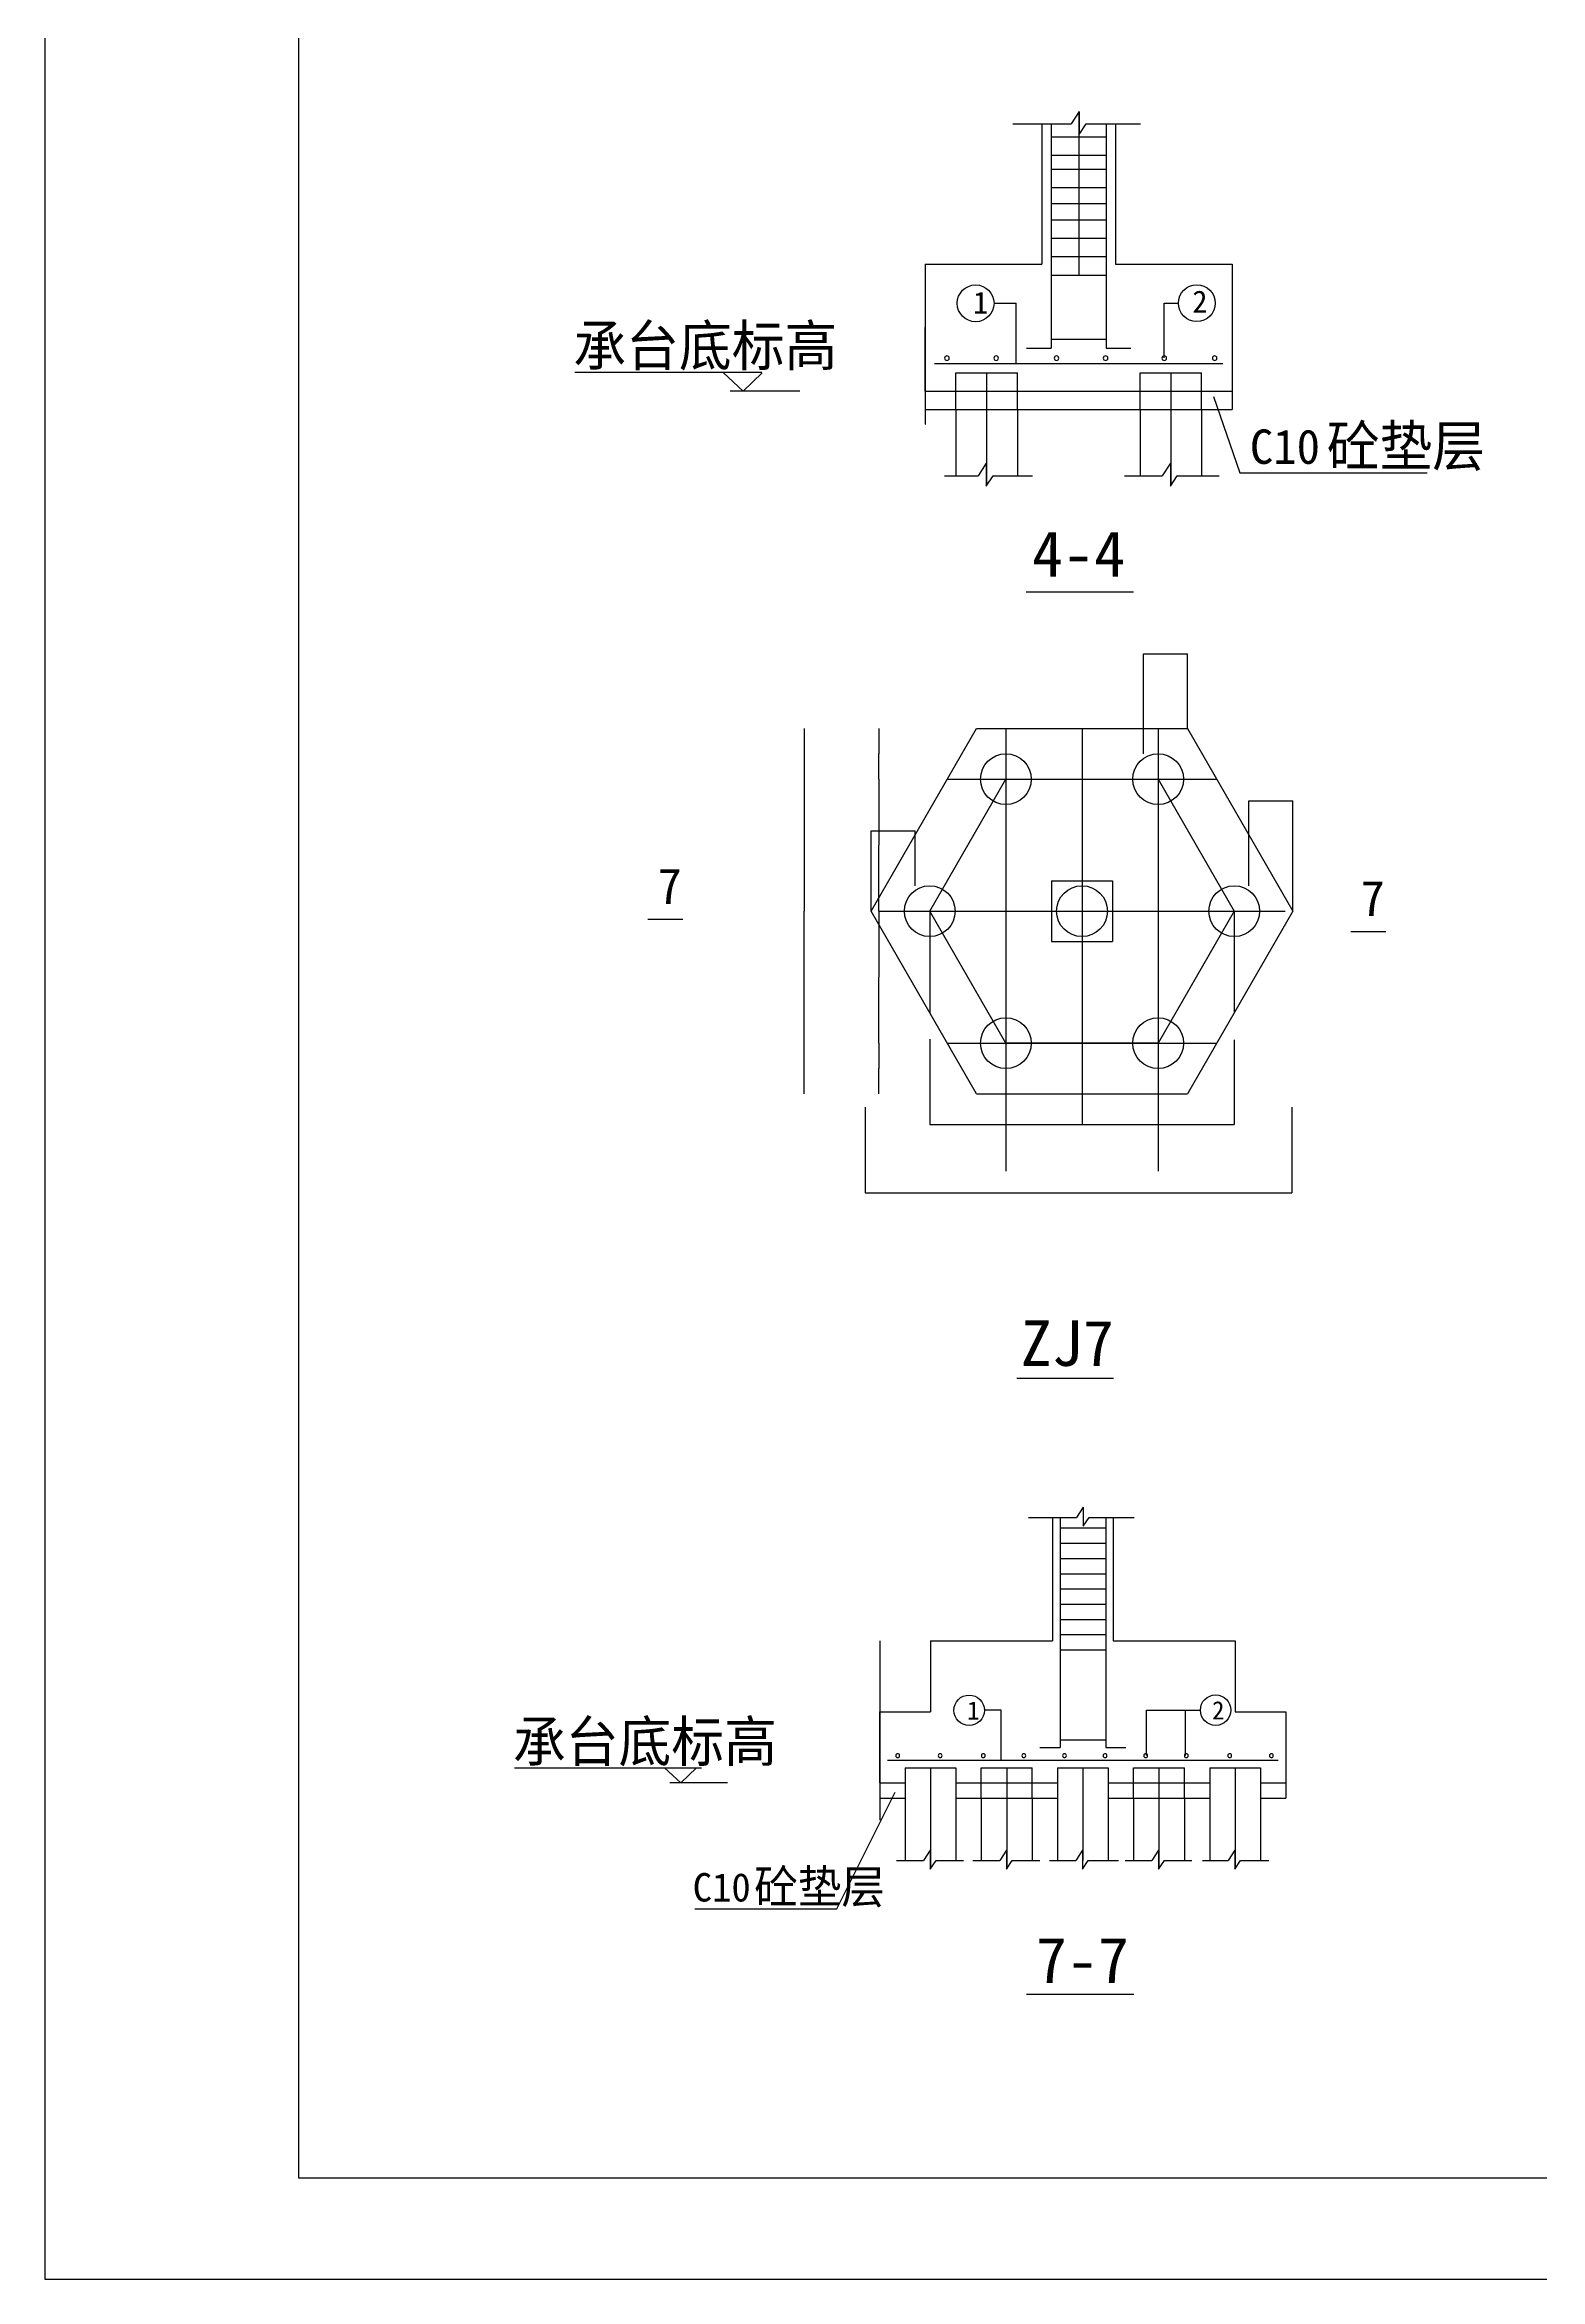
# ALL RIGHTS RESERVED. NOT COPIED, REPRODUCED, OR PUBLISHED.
# Model space of a CAD drawing. Header units: metres. Extents: x 5647 to 71511, y 8406 to 50306.
# Drawn here: x 5647 to 20389, y 8406 to 30428 of the extents above; entities that cross this region are included whole.
import ezdxf

# ---------------------------------------------------------------- set-up
doc = ezdxf.new("R2010")
doc.units = ezdxf.units.M
for name, color, linetype in [('AXIS', 7, 'Continuous'), ('CCX', 7, 'Continuous'), ('HZ', 2, 'Continuous'), ('LI', 7, 'Continuous'), ('LIS', 2, 'Continuous'), ('LT', 7, 'Continuous'), ('LTX', 7, 'Continuous'), ('STEEL', 4, 'Continuous'), ('TXT', 7, 'Continuous'), ('ZU', 2, 'Continuous')]:
    doc.layers.add(name, color=color, linetype=linetype)
doc.dimstyles.get("Standard").update_dxf_attribs({"dimtxt": 2.5, "dimasz": 2.5, "dimexe": 1.25, "dimexo": 0.625, "dimtad": 1, "dimcen": 2.5, "dimazin": 3, "dimtfac": 1, "dimtmove": 0, "dimatfit": 3})

# ---------------------------------------------------------------- blocks, each defined once
blk = doc.blocks.new('_CLOSEDFILLED')
at = {"color": 0, "linetype": 'BYBLOCK'}
blk.add_solid([(-1, 0), (0, 0), (-1, 0)], dxfattribs=at)
blk = doc.blocks.new('*D7')
for p, q in [((13132.09, 23689.57), (13132.09, 21888.64)), ((13131.84, 21888.64), (13131.59, 21888.64)), ((13132.09, 20087.71), (13132.09, 21888.64)), ((13132.09, 21888.64), (13132.09, 21888.64)), ((13132.34, 21888.64), (13132.59, 21888.64))]:
    blk.add_line(p, q)
at = {"layer": 'Defpoints'}
for p in [(13132.09, 23689.57), (13132.09, 21888.64), (13132.09, 20087.71)]:
    blk.add_point(p, dxfattribs=at)
at = {"xscale": 0.25, "yscale": 0.25}
blk.add_blockref('_CLOSEDFILLED', (13132.09, 21888.64), dxfattribs=at)
at = {"xscale": 0.25, "yscale": 0.25, "rotation": 180}
blk.add_blockref('_CLOSEDFILLED', (13132.09, 21888.64), dxfattribs=at)
at = {"insert": (13132.09, 21889.765), "char_height": 1, "attachment_point": 5}
blk.add_mtext('3600', dxfattribs=at)
blk = doc.blocks.new('*D9')
for p, q in [((13735.41, 19958.7), (13735.41, 19114.53)), ((17941.12, 19958.7), (17941.12, 19114.53)), ((13735.66, 19114.53), (15836.265, 19114.53)), ((15840.265, 19114.53), (17940.87, 19114.53))]:
    blk.add_line(p, q)
at = {"layer": 'Defpoints'}
for p in [(13735.41, 19958.7), (17941.12, 19958.7), (13735.41, 19114.53)]:
    blk.add_point(p, dxfattribs=at)
at = {"xscale": 0.25, "yscale": 0.25, "rotation": 180}
blk.add_blockref('_CLOSEDFILLED', (13735.41, 19114.53), dxfattribs=at)
at = {"xscale": 0.25, "yscale": 0.25}
blk.add_blockref('_CLOSEDFILLED', (17941.12, 19114.53), dxfattribs=at)
at = {"insert": (15838.265, 19114.53), "char_height": 1, "attachment_point": 5}
blk.add_mtext('4200', dxfattribs=at)
blk = doc.blocks.new('*D55')
for p, q in [((14326.57, 27482.79), (14326.32, 27482.79)), ((14326.82, 27195.24), (14326.82, 27482.79)), ((14326.82, 27285.97), (14326.82, 27482.79)), ((14326.82, 27482.79), (14326.82, 27482.79)), ((14327.07, 27482.79), (14327.32, 27482.79))]:
    blk.add_line(p, q)
at = {"layer": 'Defpoints'}
for p in [(14326.82, 27482.79), (14326.82, 27285.97), (14326.82, 27195.24)]:
    blk.add_point(p, dxfattribs=at)
at = {"layer": 'CCX', "xscale": 0.25, "yscale": 0.25}
blk.add_blockref('_CLOSEDFILLED', (14326.82, 27482.79), dxfattribs=at)
at = {"layer": 'CCX', "xscale": 0.25, "yscale": 0.25, "rotation": 180}
blk.add_blockref('_CLOSEDFILLED', (14326.82, 27482.79), dxfattribs=at)
at = {"layer": 'CCX', "insert": (14326.82, 27483.915), "char_height": 1, "attachment_point": 5}
blk.add_mtext('40', dxfattribs=at)
blk = doc.blocks.new('*D56')
for p, q in [((14326.82, 27013.78), (14326.82, 26686.35)), ((14326.57, 26686.35), (14326.32, 26686.35)), ((14326.82, 26832.32), (14326.82, 26686.35)), ((14326.82, 26686.35), (14326.82, 26686.35)), ((14327.07, 26686.35), (14327.32, 26686.35))]:
    blk.add_line(p, q)
at = {"layer": 'Defpoints'}
for p in [(14326.82, 27013.78), (14326.82, 26832.32), (14326.82, 26686.35)]:
    blk.add_point(p, dxfattribs=at)
at = {"layer": 'CCX', "xscale": 0.25, "yscale": 0.25}
blk.add_blockref('_CLOSEDFILLED', (14326.82, 26686.35), dxfattribs=at)
at = {"layer": 'CCX', "xscale": 0.25, "yscale": 0.25, "rotation": 180}
blk.add_blockref('_CLOSEDFILLED', (14326.82, 26686.35), dxfattribs=at)
at = {"layer": 'CCX', "insert": (14326.82, 26687.475), "char_height": 1, "attachment_point": 5}
blk.add_mtext('80', dxfattribs=at)
blk = doc.blocks.new('*D57')
for p, q in [((14326.57, 27112.53), (14326.32, 27112.53)), ((14326.82, 27195.24), (14326.82, 27112.53)), ((14326.82, 27013.78), (14326.82, 27112.53)), ((14326.82, 27112.53), (14326.82, 27112.53)), ((14327.07, 27112.53), (14327.32, 27112.53))]:
    blk.add_line(p, q)
at = {"layer": 'Defpoints'}
for p in [(14326.82, 27195.24), (14326.82, 27112.53), (14326.82, 27013.78)]:
    blk.add_point(p, dxfattribs=at)
at = {"layer": 'CCX', "xscale": 0.25, "yscale": 0.25}
blk.add_blockref('_CLOSEDFILLED', (14326.82, 27112.53), dxfattribs=at)
at = {"layer": 'CCX', "xscale": 0.25, "yscale": 0.25, "rotation": 180}
blk.add_blockref('_CLOSEDFILLED', (14326.82, 27112.53), dxfattribs=at)
at = {"layer": 'CCX', "insert": (14326.82, 27113.655), "char_height": 1, "attachment_point": 5}
blk.add_mtext('100', dxfattribs=at)
blk = doc.blocks.new('*D64')
for p, q in [((14326.82, 28265.28), (14326.82, 27639.53)), ((14326.57, 27639.53), (14326.32, 27639.53)), ((14326.82, 27013.78), (14326.82, 27639.53)), ((14326.82, 27639.53), (14326.82, 27639.53)), ((14327.07, 27639.53), (14327.32, 27639.53))]:
    blk.add_line(p, q)
at = {"layer": 'Defpoints'}
for p in [(14326.82, 28265.28), (14326.82, 27639.53), (14326.82, 27013.78)]:
    blk.add_point(p, dxfattribs=at)
at = {"layer": 'CCX', "xscale": 0.25, "yscale": 0.25}
blk.add_blockref('_CLOSEDFILLED', (14326.82, 27639.53), dxfattribs=at)
at = {"layer": 'CCX', "xscale": 0.25, "yscale": 0.25, "rotation": 180}
blk.add_blockref('_CLOSEDFILLED', (14326.82, 27639.53), dxfattribs=at)
at = {"layer": 'CCX', "insert": (14326.82, 27640.655), "char_height": 1, "attachment_point": 5}
blk.add_mtext('H', dxfattribs=at)
blk = doc.blocks.new('*D73')
for p, q in [((13870.4, 23689.57), (13870.4, 23439.44)), ((13870.15, 23439.44), (13869.9, 23439.44)), ((13870.4, 23189.31), (13870.4, 23439.44)), ((13870.4, 23439.44), (13870.4, 23439.44)), ((13870.65, 23439.44), (13870.9, 23439.44))]:
    blk.add_line(p, q)
at = {"layer": 'Defpoints'}
for p in [(13870.4, 23689.57), (13870.4, 23439.44), (13870.4, 23189.31)]:
    blk.add_point(p, dxfattribs=at)
at = {"layer": 'CCX', "xscale": 0.25, "yscale": 0.25}
blk.add_blockref('_CLOSEDFILLED', (13870.4, 23439.44), dxfattribs=at)
at = {"layer": 'CCX', "xscale": 0.25, "yscale": 0.25, "rotation": 180}
blk.add_blockref('_CLOSEDFILLED', (13870.4, 23439.44), dxfattribs=at)
at = {"layer": 'CCX', "insert": (13870.4, 23440.565), "char_height": 1, "attachment_point": 5}
blk.add_mtext('500', dxfattribs=at)
blk = doc.blocks.new('*D74')
for p, q in [((16477.44, 23439.58), (16477.44, 24423.74)), ((16477.69, 24423.74), (16692.595, 24423.74)), ((16695.595, 24423.74), (16910.5, 24423.74)), ((16910.75, 23689.57), (16910.75, 24423.74))]:
    blk.add_line(p, q)
at = {"layer": 'Defpoints'}
for p in [(16477.44, 24423.74), (16910.75, 23689.57), (16477.44, 23439.58)]:
    blk.add_point(p, dxfattribs=at)
at = {"layer": 'CCX', "xscale": 0.25, "yscale": 0.25, "rotation": 180}
blk.add_blockref('_CLOSEDFILLED', (16477.44, 24423.74), dxfattribs=at)
at = {"layer": 'CCX', "xscale": 0.25, "yscale": 0.25}
blk.add_blockref('_CLOSEDFILLED', (16910.75, 24423.74), dxfattribs=at)
at = {"layer": 'CCX', "insert": (16694.095, 24423.74), "char_height": 1, "attachment_point": 5}
blk.add_mtext('500', dxfattribs=at)
blk = doc.blocks.new('*D75')
for p, q in [((13793.11, 21888.64), (13793.11, 22680.1)), ((13793.36, 22680.1), (14008.27, 22680.1)), ((14011.27, 22680.1), (14226.18, 22680.1)), ((14226.43, 22138.63), (14226.43, 22680.1))]:
    blk.add_line(p, q)
at = {"layer": 'Defpoints'}
for p in [(13793.11, 22680.1), (14226.43, 22138.63), (13793.11, 21888.64)]:
    blk.add_point(p, dxfattribs=at)
at = {"layer": 'CCX', "xscale": 0.25, "yscale": 0.25, "rotation": 180}
blk.add_blockref('_CLOSEDFILLED', (13793.11, 22680.1), dxfattribs=at)
at = {"layer": 'CCX', "xscale": 0.25, "yscale": 0.25}
blk.add_blockref('_CLOSEDFILLED', (14226.43, 22680.1), dxfattribs=at)
at = {"layer": 'CCX', "insert": (14009.77, 22680.1), "char_height": 1, "attachment_point": 5}
blk.add_mtext('500', dxfattribs=at)
blk = doc.blocks.new('*D76')
for p, q in [((13870.4, 23189.31), (13870.4, 22538.98)), ((13870.15, 22538.98), (13869.9, 22538.98)), ((13870.4, 21888.64), (13870.4, 22538.98)), ((13870.4, 22538.98), (13870.4, 22538.98)), ((13870.65, 22538.98), (13870.9, 22538.98))]:
    blk.add_line(p, q)
at = {"layer": 'Defpoints'}
for p in [(13870.4, 23189.31), (13870.4, 22538.98), (13870.4, 21888.64)]:
    blk.add_point(p, dxfattribs=at)
at = {"layer": 'CCX', "xscale": 0.25, "yscale": 0.25}
blk.add_blockref('_CLOSEDFILLED', (13870.4, 22538.98), dxfattribs=at)
at = {"layer": 'CCX', "xscale": 0.25, "yscale": 0.25, "rotation": 180}
blk.add_blockref('_CLOSEDFILLED', (13870.4, 22538.98), dxfattribs=at)
at = {"layer": 'CCX', "insert": (13870.4, 22540.105), "char_height": 1, "attachment_point": 5}
blk.add_mtext('1300', dxfattribs=at)
blk = doc.blocks.new('*D77')
for p, q in [((17516.44, 22138.63), (17516.44, 22975.02)), ((17516.69, 22975.02), (17731.595, 22975.02)), ((17734.595, 22975.02), (17949.5, 22975.02)), ((17949.75, 21888.64), (17949.75, 22975.02))]:
    blk.add_line(p, q)
at = {"layer": 'Defpoints'}
for p in [(17516.44, 22975.02), (17516.44, 22138.63), (17949.75, 21888.64)]:
    blk.add_point(p, dxfattribs=at)
at = {"layer": 'CCX', "xscale": 0.25, "yscale": 0.25, "rotation": 180}
blk.add_blockref('_CLOSEDFILLED', (17516.44, 22975.02), dxfattribs=at)
at = {"layer": 'CCX', "xscale": 0.25, "yscale": 0.25}
blk.add_blockref('_CLOSEDFILLED', (17949.75, 22975.02), dxfattribs=at)
at = {"layer": 'CCX', "insert": (17733.095, 22975.02), "char_height": 1, "attachment_point": 5}
blk.add_mtext('500', dxfattribs=at)
blk = doc.blocks.new('*D84')
for p, q in [((15121.04, 20087.71), (15121.04, 19787.86)), ((15871.43, 20087.71), (15871.43, 19787.86)), ((15121.29, 19787.86), (15494.735, 19787.86)), ((15497.735, 19787.86), (15871.18, 19787.86))]:
    blk.add_line(p, q)
at = {"layer": 'Defpoints'}
for p in [(15121.04, 20087.71), (15871.43, 20087.71), (15121.04, 19787.86)]:
    blk.add_point(p, dxfattribs=at)
at = {"layer": 'CCX', "xscale": 0.25, "yscale": 0.25, "rotation": 180}
blk.add_blockref('_CLOSEDFILLED', (15121.04, 19787.86), dxfattribs=at)
at = {"layer": 'CCX', "xscale": 0.25, "yscale": 0.25}
blk.add_blockref('_CLOSEDFILLED', (15871.43, 19787.86), dxfattribs=at)
at = {"layer": 'CCX', "insert": (15496.235, 19787.86), "char_height": 1, "attachment_point": 5}
blk.add_mtext('750', dxfattribs=at)
blk = doc.blocks.new('*D85')
for p, q in [((15871.43, 20087.71), (15871.43, 19787.86)), ((16621.82, 20087.71), (16621.82, 19787.86)), ((15871.68, 19787.86), (16245.125, 19787.86)), ((16248.125, 19787.86), (16621.57, 19787.86))]:
    blk.add_line(p, q)
at = {"layer": 'Defpoints'}
for p in [(15871.43, 20087.71), (16621.82, 20087.71), (15871.43, 19787.86)]:
    blk.add_point(p, dxfattribs=at)
at = {"layer": 'CCX', "xscale": 0.25, "yscale": 0.25, "rotation": 180}
blk.add_blockref('_CLOSEDFILLED', (15871.43, 19787.86), dxfattribs=at)
at = {"layer": 'CCX', "xscale": 0.25, "yscale": 0.25}
blk.add_blockref('_CLOSEDFILLED', (16621.82, 19787.86), dxfattribs=at)
at = {"layer": 'CCX', "insert": (16246.625, 19787.86), "char_height": 1, "attachment_point": 5}
blk.add_mtext('750', dxfattribs=at)
blk = doc.blocks.new('*D91')
for p, q in [((13870.4, 21888.64), (13870.4, 21238.3)), ((13870.15, 21238.3), (13869.9, 21238.3)), ((13870.4, 20587.97), (13870.4, 21238.3)), ((13870.4, 21238.3), (13870.4, 21238.3)), ((13870.65, 21238.3), (13870.9, 21238.3))]:
    blk.add_line(p, q)
at = {"layer": 'Defpoints'}
for p in [(13870.4, 21888.64), (13870.4, 21238.3), (13870.4, 20587.97)]:
    blk.add_point(p, dxfattribs=at)
at = {"layer": 'CCX', "xscale": 0.25, "yscale": 0.25}
blk.add_blockref('_CLOSEDFILLED', (13870.4, 21238.3), dxfattribs=at)
at = {"layer": 'CCX', "xscale": 0.25, "yscale": 0.25, "rotation": 180}
blk.add_blockref('_CLOSEDFILLED', (13870.4, 21238.3), dxfattribs=at)
at = {"layer": 'CCX', "insert": (13870.4, 21239.425), "char_height": 1, "attachment_point": 5}
blk.add_mtext('1300', dxfattribs=at)
blk = doc.blocks.new('*D92')
for p, q in [((13870.4, 20587.97), (13870.4, 20337.84)), ((13870.15, 20337.84), (13869.9, 20337.84)), ((13870.4, 20087.71), (13870.4, 20337.84)), ((13870.4, 20337.84), (13870.4, 20337.84)), ((13870.65, 20337.84), (13870.9, 20337.84))]:
    blk.add_line(p, q)
at = {"layer": 'Defpoints'}
for p in [(13870.4, 20587.97), (13870.4, 20337.84), (13870.4, 20087.71)]:
    blk.add_point(p, dxfattribs=at)
at = {"layer": 'CCX', "xscale": 0.25, "yscale": 0.25}
blk.add_blockref('_CLOSEDFILLED', (13870.4, 20337.84), dxfattribs=at)
at = {"layer": 'CCX', "xscale": 0.25, "yscale": 0.25, "rotation": 180}
blk.add_blockref('_CLOSEDFILLED', (13870.4, 20337.84), dxfattribs=at)
at = {"layer": 'CCX', "insert": (13870.4, 20338.965), "char_height": 1, "attachment_point": 5}
blk.add_mtext('500', dxfattribs=at)
blk = doc.blocks.new('*D93')
for p, q in [((14370.65, 20627.04), (14370.65, 19787.86)), ((15121.04, 20087.71), (15121.04, 19787.86)), ((14370.9, 19787.86), (14744.345, 19787.86)), ((14747.345, 19787.86), (15120.79, 19787.86))]:
    blk.add_line(p, q)
at = {"layer": 'Defpoints'}
for p in [(14370.65, 20627.04), (15121.04, 20087.71), (14370.65, 19787.86)]:
    blk.add_point(p, dxfattribs=at)
at = {"layer": 'CCX', "xscale": 0.25, "yscale": 0.25, "rotation": 180}
blk.add_blockref('_CLOSEDFILLED', (14370.65, 19787.86), dxfattribs=at)
at = {"layer": 'CCX', "xscale": 0.25, "yscale": 0.25}
blk.add_blockref('_CLOSEDFILLED', (15121.04, 19787.86), dxfattribs=at)
at = {"layer": 'CCX', "insert": (14745.845, 19787.86), "char_height": 1, "attachment_point": 5}
blk.add_mtext('600', dxfattribs=at)
blk = doc.blocks.new('*D94')
for p, q in [((17372.21, 20620.15), (17372.21, 19787.86)), ((16621.82, 20087.71), (16621.82, 19787.86)), ((16622.07, 19787.86), (16995.515, 19787.86)), ((16998.515, 19787.86), (17371.96, 19787.86))]:
    blk.add_line(p, q)
at = {"layer": 'Defpoints'}
for p in [(17372.21, 20620.15), (16621.82, 20087.71), (16621.82, 19787.86)]:
    blk.add_point(p, dxfattribs=at)
at = {"layer": 'CCX', "xscale": 0.25, "yscale": 0.25, "rotation": 180}
blk.add_blockref('_CLOSEDFILLED', (16621.82, 19787.86), dxfattribs=at)
at = {"layer": 'CCX', "xscale": 0.25, "yscale": 0.25}
blk.add_blockref('_CLOSEDFILLED', (17372.21, 19787.86), dxfattribs=at)
at = {"layer": 'CCX', "insert": (16997.015, 19787.86), "char_height": 1, "attachment_point": 5}
blk.add_mtext('600', dxfattribs=at)
blk = doc.blocks.new('*D123')
for p, q in [((13878.65, 14698.64), (13878.65, 13998.27)), ((13878.4, 13998.27), (13878.15, 13998.27)), ((13878.65, 13297.91), (13878.65, 13998.27)), ((13878.65, 13998.27), (13878.65, 13998.27)), ((13878.9, 13998.27), (13879.15, 13998.27))]:
    blk.add_line(p, q)
at = {"layer": 'Defpoints'}
for p in [(13878.65, 14698.64), (13878.65, 13998.27), (13878.65, 13297.91)]:
    blk.add_point(p, dxfattribs=at)
at = {"layer": 'CCX', "xscale": 0.25, "yscale": 0.25}
blk.add_blockref('_CLOSEDFILLED', (13878.65, 13998.27), dxfattribs=at)
at = {"layer": 'CCX', "xscale": 0.25, "yscale": 0.25, "rotation": 180}
blk.add_blockref('_CLOSEDFILLED', (13878.65, 13998.27), dxfattribs=at)
at = {"layer": 'CCX', "insert": (13878.65, 13999.395), "char_height": 1, "attachment_point": 5}
blk.add_mtext('H', dxfattribs=at)
blk = doc.blocks.new('*D124')
for p, q in [((13878.65, 13297.91), (13878.65, 12931.63)), ((13878.65, 13147.83), (13878.65, 12931.63)), ((13878.4, 12931.63), (13878.15, 12931.63)), ((13878.65, 12931.63), (13878.65, 12931.63)), ((13878.9, 12931.63), (13879.15, 12931.63))]:
    blk.add_line(p, q)
at = {"layer": 'Defpoints'}
for p in [(13878.65, 13297.91), (13878.65, 13147.83), (13878.65, 12931.63)]:
    blk.add_point(p, dxfattribs=at)
at = {"layer": 'CCX', "xscale": 0.25, "yscale": 0.25}
blk.add_blockref('_CLOSEDFILLED', (13878.65, 12931.63), dxfattribs=at)
at = {"layer": 'CCX', "xscale": 0.25, "yscale": 0.25, "rotation": 180}
blk.add_blockref('_CLOSEDFILLED', (13878.65, 12931.63), dxfattribs=at)
at = {"layer": 'CCX', "insert": (13878.65, 12932.755), "char_height": 1, "attachment_point": 5}
blk.add_mtext('80', dxfattribs=at)
blk = doc.blocks.new('*D125')
for p, q in [((13878.65, 13447.99), (13878.65, 13386.19)), ((13878.4, 13386.19), (13878.15, 13386.19)), ((13878.65, 13297.91), (13878.65, 13386.19)), ((13878.65, 13386.19), (13878.65, 13386.19)), ((13878.9, 13386.19), (13879.15, 13386.19))]:
    blk.add_line(p, q)
at = {"layer": 'Defpoints'}
for p in [(13878.65, 13447.99), (13878.65, 13386.19), (13878.65, 13297.91)]:
    blk.add_point(p, dxfattribs=at)
at = {"layer": 'CCX', "xscale": 0.25, "yscale": 0.25}
blk.add_blockref('_CLOSEDFILLED', (13878.65, 13386.19), dxfattribs=at)
at = {"layer": 'CCX', "xscale": 0.25, "yscale": 0.25, "rotation": 180}
blk.add_blockref('_CLOSEDFILLED', (13878.65, 13386.19), dxfattribs=at)
at = {"layer": 'CCX', "insert": (13878.65, 13387.315), "char_height": 1, "attachment_point": 5}
blk.add_mtext('100', dxfattribs=at)
blk = doc.blocks.new('*D126')
for p, q in [((13878.4, 13685.26), (13878.15, 13685.26)), ((13878.65, 13447.99), (13878.65, 13685.26)), ((13878.65, 13523.03), (13878.65, 13685.26)), ((13878.65, 13685.26), (13878.65, 13685.26)), ((13878.9, 13685.26), (13879.15, 13685.26))]:
    blk.add_line(p, q)
at = {"layer": 'Defpoints'}
for p in [(13878.65, 13685.26), (13878.65, 13523.03), (13878.65, 13447.99)]:
    blk.add_point(p, dxfattribs=at)
at = {"layer": 'CCX', "xscale": 0.25, "yscale": 0.25}
blk.add_blockref('_CLOSEDFILLED', (13878.65, 13685.26), dxfattribs=at)
at = {"layer": 'CCX', "xscale": 0.25, "yscale": 0.25, "rotation": 180}
blk.add_blockref('_CLOSEDFILLED', (13878.65, 13685.26), dxfattribs=at)
at = {"layer": 'CCX', "insert": (13878.65, 13686.385), "char_height": 1, "attachment_point": 5}
blk.add_mtext('40', dxfattribs=at)
blk = doc.blocks.new('*D127')
for p, q in [((13878.65, 13998.27), (13878.65, 13648.09)), ((13878.4, 13648.09), (13878.15, 13648.09)), ((13878.65, 13297.91), (13878.65, 13648.09)), ((13878.65, 13648.09), (13878.65, 13648.09)), ((13878.9, 13648.09), (13879.15, 13648.09))]:
    blk.add_line(p, q)
at = {"layer": 'Defpoints'}
for p in [(13878.65, 13998.27), (13878.65, 13648.09), (13878.65, 13297.91)]:
    blk.add_point(p, dxfattribs=at)
at = {"layer": 'CCX', "xscale": 0.25, "yscale": 0.25}
blk.add_blockref('_CLOSEDFILLED', (13878.65, 13648.09), dxfattribs=at)
at = {"layer": 'CCX', "xscale": 0.25, "yscale": 0.25, "rotation": 180}
blk.add_blockref('_CLOSEDFILLED', (13878.65, 13648.09), dxfattribs=at)
at = {"layer": 'CCX', "insert": (13878.65, 13649.215), "char_height": 1, "attachment_point": 5}
blk.add_mtext('H1', dxfattribs=at)

msp = doc.modelspace()

# ---------------------------------------------------------------- linework, layer by layer
for points in [[(5647.47, 8406.01), (65047.47, 8406.01), (65047.47, 50306.01), (5647.47, 50306.01)], [(8147.47, 9406.01), (64047.47, 9406.01), (64047.47, 49306.01), (8147.47, 49306.01)]]:
    msp.add_lwpolyline(points, close=True)
at = {"layer": 'AXIS'}
for p, q in [((15838.97, 29760.41), (15838.97, 28157.39)), ((14931.68, 27195.24), (14931.68, 26082.68)), ((16746.26, 27195.24), (16746.26, 26082.68)), ((15121.04, 23689.57), (15121.04, 19327.6)), ((15871.43, 23689.57), (15871.43, 20087.71)), ((16621.82, 23689.57), (16621.82, 19327.6)), ((14370.65, 21888.64), (15121.04, 23189.31)), ((14543.5, 23189.31), (17199.36, 23189.31)), ((16621.82, 23189.31), (17372.21, 21888.64)), ((13870.4, 21888.64), (17872.47, 21888.64)), ((14370.65, 21888.64), (14370.65, 20887.57)), ((15121.04, 20587.97), (14370.65, 21888.64)), ((17372.21, 21888.64), (17372.21, 20887.57)), ((14543.5, 20587.97), (17199.36, 20587.97)), ((14378.91, 13447.99), (14378.91, 12452.43)), ((15129.3, 13447.99), (15129.3, 12452.43)), ((15879.69, 13447.99), (15879.69, 12532.68)), ((16630.08, 13447.99), (16630.08, 12452.43)), ((17380.46, 13447.99), (17380.46, 12452.43))]:
    msp.add_line(p, q, dxfattribs=at)
at = {"layer": 'LI'}
for centre in [(15121.04, 23189.31), (16621.82, 23189.31), (14370.65, 21888.64), (15871.43, 21888.64), (17372.21, 21888.64), (15121.04, 20587.97), (16621.82, 20587.97)]:
    msp.add_circle(centre, 250.13, dxfattribs=at)
at = {"layer": 'LIS'}
for p, q in [((15476.05, 29646.09), (15476.05, 28265.28)), ((16201.88, 29646.09), (16201.88, 28265.28)), ((14326.82, 28265.28), (15476.05, 28265.28)), ((14326.82, 28265.28), (14326.82, 26832.32)), ((16201.88, 28265.28), (17351.12, 28265.28)), ((17351.12, 28265.28), (17351.12, 26832.32)), ((14326.82, 27013.78), (17351.12, 27013.78)), ((14326.82, 26832.32), (17351.12, 26832.32)), ((13793.11, 21888.64), (14832.11, 23689.57)), ((14832.11, 23689.57), (16910.75, 23689.57)), ((16910.75, 23689.57), (17949.75, 21888.64)), ((14370.65, 21888.64), (15121.04, 23189.31)), ((15121.04, 23189.31), (16621.82, 23189.31)), ((16621.82, 23189.31), (17372.21, 21888.64)), ((14832.11, 20087.71), (13793.11, 21888.64)), ((15121.04, 20587.97), (14370.65, 21888.64)), ((17372.21, 21888.64), (16621.82, 20587.97)), ((17949.75, 21888.64), (16910.75, 20087.71)), ((16621.82, 20587.97), (15121.04, 20587.97)), ((14832.11, 20087.71), (16910.75, 20087.71)), ((15579.53, 15914.24), (15579.53, 14698.64)), ((16179.84, 15914.24), (16179.84, 14698.64)), ((14378.91, 14698.64), (15579.53, 14698.64)), ((14378.91, 14698.64), (14378.91, 13998.27)), ((16179.84, 14698.64), (17380.46, 14698.64)), ((17380.46, 14698.64), (17380.46, 13998.27)), ((13878.65, 13998.27), (14378.91, 13998.27)), ((13878.65, 13998.27), (13878.65, 13147.83)), ((17380.46, 13998.27), (17880.72, 13998.27)), ((17880.72, 13998.27), (17880.72, 13147.83)), ((14128.78, 13447.99), (14629.04, 13447.99)), ((14128.78, 13447.99), (14128.78, 12532.68)), ((14629.04, 13447.99), (14629.04, 12532.68)), ((15629.56, 13447.99), (16129.82, 13447.99)), ((15629.56, 13447.99), (15629.56, 12532.68)), ((16129.82, 13447.99), (16129.82, 12532.68)), ((17130.33, 13447.99), (17630.59, 13447.99)), ((17130.33, 13447.99), (17130.33, 12532.68)), ((17630.59, 13447.99), (17630.59, 12532.68)), ((13878.65, 13297.91), (14128.78, 13297.91)), ((14629.04, 13297.91), (15629.56, 13297.91)), ((16129.82, 13297.91), (17130.33, 13297.91)), ((17630.59, 13297.91), (17880.72, 13297.91)), ((13878.65, 13147.83), (14128.78, 13147.83)), ((14629.04, 13147.83), (15629.56, 13147.83)), ((16129.82, 13147.83), (17130.33, 13147.83)), ((17630.59, 13147.83), (17880.72, 13147.83))]:
    msp.add_line(p, q, dxfattribs=at)
at = {"layer": 'LT'}
for p, q in [((15844.29, 29768.58), (15764.48, 29646.09)), ((15844.29, 29768.58), (15844.29, 29543.35)), ((15189.96, 29646.09), (15764.48, 29646.09)), ((15844.29, 29543.35), (15912.82, 29646.09)), ((15912.82, 29646.09), (16449.21, 29646.09)), ((15004.38, 27879.08), (15223.89, 27879.08)), ((15223.89, 27285.97), (15223.89, 27879.08)), ((16682.46, 27880.88), (16820.92, 27880.88)), ((16682.46, 27341.72), (16682.46, 27880.88)), ((12716.38, 27198.38), (10872.23, 27198.38)), ((12531.7, 27013.78), (12337.99, 27195.24)), ((12719.83, 27195.24), (12531.7, 27013.78)), ((13090.89, 27013.78), (12403.63, 27013.78)), ((17168.06, 26961.3), (17425.39, 26208.6)), ((14629.25, 26832.32), (14629.25, 26179.72)), ((15234.11, 26832.32), (15234.11, 26179.72)), ((16443.83, 26832.32), (16443.83, 26179.72)), ((17048.69, 26832.32), (17048.69, 26179.72)), ((14927.88, 26302.21), (14848.07, 26179.72)), ((14927.88, 26302.21), (14927.88, 26076.98)), ((16742.46, 26302.21), (16662.65, 26179.72)), ((16742.46, 26302.21), (16742.46, 26076.98)), ((17425.39, 26208.6), (19273.65, 26208.6)), ((14517.69, 26179.72), (14848.07, 26179.72)), ((14927.88, 26076.98), (14996.41, 26179.72)), ((14996.41, 26179.72), (15384.84, 26179.72)), ((16289.01, 26179.72), (16662.65, 26179.72)), ((16742.46, 26076.98), (16810.99, 26179.72)), ((16810.99, 26179.72), (17224.18, 26179.72)), ((15342.91, 15914.24), (15818.08, 15914.24)), ((15884.09, 16015.54), (15818.08, 15914.24)), ((15884.09, 16015.54), (15884.09, 15829.27)), ((15884.09, 15829.27), (15940.77, 15914.24)), ((15940.77, 15914.24), (16384.39, 15914.24)), ((15074.47, 14013.57), (14908.88, 14013.57)), ((15074.47, 13523.03), (15074.47, 14013.57)), ((16505.62, 14015.06), (17038.18, 14015.06)), ((16505.62, 13569.14), (16505.62, 14015.06)), ((16892.97, 13569.14), (16892.97, 14015.06)), ((12120.89, 13442.18), (10276.74, 13442.18)), ((11916.09, 13297.91), (11755.89, 13447.99)), ((12071.69, 13447.99), (11916.09, 13297.91)), ((12378.58, 13297.91), (11810.17, 13297.91)), ((13456.26, 12056.04), (14029.99, 13207.44)), ((14879.17, 13147.83), (14879.17, 12532.68)), ((15379.43, 13147.83), (15379.43, 12532.68)), ((16379.95, 13147.83), (16379.95, 12532.68)), ((16880.21, 13147.83), (16880.21, 12532.68)), ((14375.76, 12633.99), (14309.76, 12532.68)), ((14375.76, 12633.99), (14375.76, 12447.72)), ((15126.15, 12633.99), (15060.15, 12532.68)), ((15126.15, 12633.99), (15126.15, 12447.72)), ((15876.54, 12633.99), (15810.53, 12532.68)), ((15876.54, 12633.99), (15876.54, 12447.72)), ((16626.93, 12633.99), (16560.92, 12532.68)), ((16626.93, 12633.99), (16626.93, 12447.72)), ((17377.32, 12633.99), (17311.31, 12532.68)), ((17377.32, 12633.99), (17377.32, 12447.72)), ((14044.14, 12532.68), (14309.76, 12532.68)), ((14375.76, 12447.72), (14432.44, 12532.68)), ((14432.44, 12532.68), (14704.12, 12532.68)), ((14794.52, 12532.68), (15060.15, 12532.68)), ((15126.15, 12447.72), (15182.83, 12532.68)), ((15182.83, 12532.68), (15454.51, 12532.68)), ((15550.51, 12532.68), (15810.53, 12532.68)), ((15876.54, 12447.72), (15933.22, 12532.68)), ((15933.22, 12532.68), (16230.65, 12532.68)), ((16295.3, 12532.68), (16560.92, 12532.68)), ((16626.93, 12447.72), (16683.61, 12532.68)), ((16683.61, 12532.68), (16955.29, 12532.68)), ((17057.91, 12532.68), (17311.31, 12532.68)), ((17377.32, 12447.72), (17434, 12532.68)), ((17434, 12532.68), (17711.99, 12532.68)), ((12054.84, 12056.04), (13456.26, 12056.04))]:
    msp.add_line(p, q, dxfattribs=at)
for points in [[(14517.26, 27338.46, 1), (14562.63, 27338.46, 1)], [(15002.37, 27338.46, 1), (15047.74, 27338.46, 1)], [(15597.45, 27338.46, 1), (15642.82, 27338.46, 1)], [(16081.34, 27338.46, 1), (16126.7, 27338.46, 1)], [(16659.61, 27338.46, 1), (16704.97, 27338.46, 1)], [(17156.2, 27338.46, 1), (17201.57, 27338.46, 1)], [(14036.16, 13566.44, 1), (14073.68, 13566.44, 1)], [(14455.04, 13566.44, 1), (14492.56, 13566.44, 1)], [(14879.52, 13566.44, 1), (14917.04, 13566.44, 1)], [(15279.73, 13566.44, 1), (15317.25, 13566.44, 1)], [(15679.94, 13566.44, 1), (15717.46, 13566.44, 1)], [(16080.14, 13566.44, 1), (16117.66, 13566.44, 1)], [(16480.35, 13566.44, 1), (16517.87, 13566.44, 1)], [(16880.56, 13566.44, 1), (16918.08, 13566.44, 1)], [(17308.8, 13566.44, 1), (17346.32, 13566.44, 1)], [(17719.52, 13566.44, 1), (17757.04, 13566.44, 1)]]:
    msp.add_lwpolyline(points, format="xyb", close=True, dxfattribs=at)
for points in [[(15320.45, 25035.67), (16380.37, 25035.67)], [(11590.71, 21809.76), (11937.87, 21809.76)], [(18520, 21688.9), (18867.17, 21688.9)], [(15229.53, 17286.14), (16181.6, 17286.14)], [(15322.75, 11214.48), (16382.67, 11214.48)]]:
    msp.add_lwpolyline(points, dxfattribs=at)
for centre, radius in [((14822.92, 27879.08), 181.46), ((17002.37, 27880.88), 181.46), ((14758.81, 14013.57), 150.08), ((17188.26, 14015.06), 150.08)]:
    msp.add_circle(centre, radius, dxfattribs=at)
at = {"layer": 'LTX'}
for p, q in [((14629.25, 27195.24), (15234.11, 27195.24)), ((14629.25, 26832.32), (14629.25, 27195.24)), ((15234.11, 26832.32), (15234.11, 27195.24)), ((16443.83, 27195.24), (17048.69, 27195.24)), ((16443.83, 26832.32), (16443.83, 27195.24)), ((17048.69, 26832.32), (17048.69, 27195.24)), ((14879.17, 13447.99), (15379.43, 13447.99)), ((14879.17, 13147.83), (14879.17, 13447.99)), ((15379.43, 13147.83), (15379.43, 13447.99)), ((16379.95, 13447.99), (16880.21, 13447.99)), ((16379.95, 13147.83), (16379.95, 13447.99)), ((16880.21, 13147.83), (16880.21, 13447.99))]:
    msp.add_line(p, q, dxfattribs=at)
at = {"layer": 'STEEL'}
for p, q in [((15566.78, 29646.09), (15566.78, 27437.18)), ((15566.78, 29520.09), (16111.15, 29520.09)), ((16111.15, 29646.09), (16111.15, 27437.18)), ((15566.78, 29338.63), (16111.15, 29338.63)), ((15566.78, 29201.65), (16111.15, 29201.65)), ((15566.78, 29020.2), (16111.15, 29020.2)), ((15566.78, 28860.98), (16111.15, 28860.98)), ((15566.78, 28701.76), (16111.15, 28701.76)), ((15566.78, 28520.3), (16111.15, 28520.3)), ((15566.78, 28338.85), (16111.15, 28338.85)), ((15566.78, 28157.39), (16111.15, 28157.39)), ((15324.84, 27437.18), (15566.78, 27437.18)), ((15566.78, 27526.92), (16111.15, 27526.92)), ((16111.15, 27437.18), (16353.1, 27437.18)), ((14417.55, 27285.97), (17260.39, 27285.97)), ((15654.57, 15914.24), (15654.57, 13648.09)), ((16104.8, 15914.24), (16104.8, 13648.09)), ((15654.57, 15810.03), (16104.8, 15810.03)), ((15654.57, 15659.95), (16104.8, 15659.95)), ((15654.57, 15509.87), (16104.8, 15509.87)), ((15654.57, 15359.79), (16104.8, 15359.79)), ((15654.57, 15209.72), (16104.8, 15209.72)), ((15654.57, 15059.64), (16104.8, 15059.64)), ((15654.57, 14909.56), (16104.8, 14909.56)), ((15654.57, 14759.48), (16104.8, 14759.48)), ((15654.57, 14609.4), (16104.8, 14609.4)), ((15654.57, 13722.31), (16104.8, 13722.31)), ((13953.69, 13523.03), (17805.69, 13523.03)), ((15454.47, 13648.09), (15654.57, 13648.09)), ((16104.8, 13648.09), (16304.91, 13648.09))]:
    msp.add_line(p, q, dxfattribs=at)
at = {"layer": 'ZU'}
for p, q in [((15571.28, 22188.8), (16171.59, 22188.8)), ((15571.28, 22188.8), (15571.28, 21588.48)), ((16171.59, 22188.8), (16171.59, 21588.48)), ((15571.28, 21588.48), (16171.59, 21588.48))]:
    msp.add_line(p, q, dxfattribs=at)

# ---------------------------------------------------------------- texts
at = {"layer": 'HZ'}
for s, height, p in [('1', 217.75, (14798.93, 27776.49)), ('2', 217.75, (16959.55, 27787.18)), ('1', 180.09, (14738.96, 13921.48)), ('2', 180.09, (17152.84, 13922.96))]:
    msp.add_text(s, height=height, dxfattribs=at).set_placement(p)
at = {"layer": 'TXT'}
for s, height, p in [('承台底标高', 400.21, (10858.07, 27262.28)), ('砼垫层', 399.21, (18285.32, 26274.49)), ('C10', 338.72, (17526.14, 26296.95)), ('4-4', 450, (15378.44, 25186.26)), ('7', 350, (11687.75, 21960.92)), ('7', 350, (18617.04, 21840.06)), ('ZJ7', 450, (15267.13, 17407.48)), ('承台底标高', 400.21, (10262.59, 13506.08)), ('C10', 280.15, (12034.47, 12129.11)), ('砼垫层', 330.17, (12640.83, 12110.54)), ('7-7', 450, (15416.09, 11326.03))]:
    msp.add_text(s, height=height, dxfattribs=at).set_placement(p)

# ---------------------------------------------------------------- dimensions: what is measured, and where the dimension line sits
for base, p1, p2, text, picture, middle in [((13132.09, 21888.64), (13132.09, 20087.71), (13132.09, 23689.57), '3600', '*D7', (13132.09, 21889.765)), ((13735.41, 19114.53), (13735.41, 19958.7), (17941.12, 19958.7), '4200', '*D9', (15838.265, 19114.53))]:
    dim = msp.add_linear_dim(base=base, p1=p1, p2=p2, text=text, dimstyle='Standard')
    dim.commit()
    dim.dimension.update_dxf_attribs({"geometry": picture, "text_midpoint": middle})
at = {"layer": 'CCX'}
for base, p1, p2, text, picture, middle in [((14326.82, 27639.53), (14326.82, 27013.78), (14326.82, 28265.28), 'H', '*D64', (14326.82, 27640.655)), ((14326.82, 27482.79), (14326.82, 27195.24), (14326.82, 27285.97), '40', '*D55', (14326.82, 27483.915)), ((14326.82, 27112.53), (14326.82, 27013.78), (14326.82, 27195.24), '100', '*D57', (14326.82, 27113.655)), ((14326.82, 26686.35), (14326.82, 27013.78), (14326.82, 26832.32), '80', '*D56', (14326.82, 26687.475)), ((16477.44, 24423.74), (16477.44, 23439.58), (16910.75, 23689.57), '500', '*D74', (16694.095, 24423.74)), ((13870.4, 23439.44), (13870.4, 23189.31), (13870.4, 23689.57), '500', '*D73', (13870.4, 23440.565)), ((13870.4, 22538.98), (13870.4, 21888.64), (13870.4, 23189.31), '1300', '*D76', (13870.4, 22540.105)), ((17516.44, 22975.02), (17516.44, 22138.63), (17949.75, 21888.64), '500', '*D77', (17733.095, 22975.02)), ((13793.11, 22680.1), (13793.11, 21888.64), (14226.43, 22138.63), '500', '*D75', (14009.77, 22680.1)), ((13870.4, 21238.3), (13870.4, 20587.97), (13870.4, 21888.64), '1300', '*D91', (13870.4, 21239.425)), ((13870.4, 20337.84), (13870.4, 20087.71), (13870.4, 20587.97), '500', '*D92', (13870.4, 20338.965)), ((14370.65, 19787.86), (14370.65, 20627.04), (15121.04, 20087.71), '600', '*D93', (14745.845, 19787.86)), ((16621.82, 19787.86), (16621.82, 20087.71), (17372.21, 20620.15), '600', '*D94', (16997.015, 19787.86)), ((15121.04, 19787.86), (15121.04, 20087.71), (15871.43, 20087.71), '750', '*D84', (15496.235, 19787.86)), ((15871.43, 19787.86), (15871.43, 20087.71), (16621.82, 20087.71), '750', '*D85', (16246.625, 19787.86)), ((13878.65, 13998.27), (13878.65, 13297.91), (13878.65, 14698.64), 'H', '*D123', (13878.65, 13999.395)), ((13878.65, 13648.09), (13878.65, 13297.91), (13878.65, 13998.27), 'H1', '*D127', (13878.65, 13649.215)), ((13878.65, 13685.26), (13878.65, 13447.99), (13878.65, 13523.03), '40', '*D126', (13878.65, 13686.385)), ((13878.65, 13386.19), (13878.65, 13297.91), (13878.65, 13447.99), '100', '*D125', (13878.65, 13387.315)), ((13878.65, 12931.63), (13878.65, 13297.91), (13878.65, 13147.83), '80', '*D124', (13878.65, 12932.755))]:
    dim = msp.add_linear_dim(base=base, p1=p1, p2=p2, text=text, dimstyle='Standard', dxfattribs=at)
    dim.commit()
    dim.dimension.update_dxf_attribs({"geometry": picture, "text_midpoint": middle})

doc.saveas('drawing.dxf')
